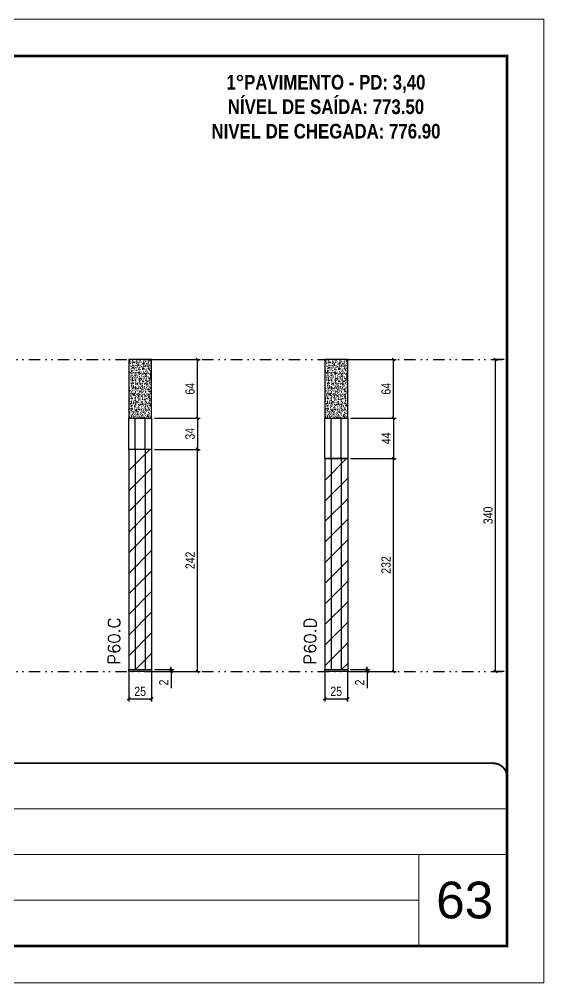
# Model space of a CAD drawing. Extents: x 14400 to 27878, y -21631 to 6985.
# Drawn here: x 18511 to 19082, y -11294 to -10244 of the extents above; entities that cross this region are included whole.
import ezdxf

# ---------------------------------------------------------------- set-up
doc = ezdxf.new("R2010")
doc.units = 0
for name, pattern in [('CONTINUO', [0]), ('DASHED', [0.75, 0.5, -0.25]), ('DIVIDE2', [0.625, 0.25, -0.125, 0, -0.125, 0, -0.125])]:
    doc.linetypes.add(name, pattern=pattern)
for name, color, linetype, lineweight in [('CARIMBO', 255, 'Continuous', 9), ('Folhas', 255, 'Continuous', 9), ('Hachura', 251, 'Continuous', 9), ('SARRAFO DE PRESSAO', 251, 'DASHED', 9), ('Texto Seção', 7, 'Continuous', 15)]:
    doc.layers.add(name, color=color, linetype=linetype, lineweight=lineweight)
for name, color, linetype in [('COTA', 241, 'Continuous'), ('NOMENCLATURA', 7, 'Continuous'), ('Nível', 160, 'Continuous'), ('Painéis', 200, 'Continuous'), ('SARR_2.2x7', 40, 'Continuous')]:
    doc.layers.add(name, color=color, linetype=linetype)
doc.styles.add('ARIAL', font='arial.ttf')
doc.styles.add('COTA TECNICA', font='techl___.ttf', dxfattribs={"height": 10})
doc.styles.add('COTA TECNICA-50', font='techl___.ttf', dxfattribs={"height": 10})
doc.styles.add('REGUA-120', font='ROMANS.shx', dxfattribs={"height": 15})
doc.styles.add('ROMANC', font='techb___.ttf', dxfattribs={"height": 2.5})
doc.dimstyles.new('COTA PAINEL-50', dxfattribs={"dimtxt": 10, "dimasz": 3, "dimexe": 3, "dimexo": 3, "dimgap": 3, "dimtad": 1, "dimdec": 1, "dimzin": 12, "dimdsep": 46, "dimtxsty": 'COTA TECNICA-50', "dimblk1": 'OBLIQUE', "dimblk2": 'OBLIQUE', "dimsah": 1, "dimcen": 0.9, "dimclrd": 4, "dimclre": 4, "dimclrt": 240, "dimadec": 1, "dimazin": 3, "dimtfac": 1, "dimtdec": 1, "dimtmove": 0, "dimatfit": 3, "dimfxl": 1, "dimtolj": 1, "dimtzin": 12, "dimarcsym": 0})
doc.dimstyles.new('PAINEL', dxfattribs={"dimtxt": 10, "dimasz": 3, "dimexe": 3, "dimexo": 3, "dimgap": 3, "dimtad": 1, "dimdec": 1, "dimzin": 12, "dimdsep": 46, "dimtxsty": 'COTA TECNICA', "dimblk1": 'OBLIQUE', "dimblk2": 'OBLIQUE', "dimsah": 1, "dimcen": 0.9, "dimclrd": 4, "dimclre": 4, "dimclrt": 240, "dimadec": 1, "dimazin": 3, "dimtfac": 1, "dimtdec": 1, "dimtmove": 0, "dimatfit": 3, "dimfxl": 1, "dimtolj": 1, "dimtzin": 12, "dimarcsym": 0})

# ---------------------------------------------------------------- blocks, each defined once
blk = doc.blocks.new('9999999999')
at = {"color": 30, "linetype": 'CONTINUO'}
for p, q in [((98564.6, 34379.6), (99584, 34379.6)), ((98564.6, 34329.8), (99488, 34329.8)), ((99584, 34329.8), (99488, 34329.8)), ((99488, 34329.8), (99488, 34230.2)), ((98564.6, 34280), (99488, 34280))]:
    blk.add_line(p, q, dxfattribs=at)
at = {"color": 30, "linetype": 'CONTINUO', "const_width": 2}
blk.add_lwpolyline([(99584, 34230.2), (99584, 34414.4, 0.414214), (99569, 34429.4), (98229, 34429.4, 0.414214), (98214, 34414.4), (98214, 34245.2, 0.414214), (98229, 34230.2), (99584, 34230.2)], format="xyb", dxfattribs=at)
at = {"layer": 'Folhas'}
blk.add_lwpolyline([(98139, 34190.2), (99624, 34190.2), (99624, 35240.2), (98139, 35240.2)], close=True, dxfattribs=at)
at = {"layer": 'Folhas', "color": 30, "const_width": 3}
blk.add_lwpolyline([(98214, 34230.2), (99584, 34230.2), (99584, 35200.2), (98214, 35200.2)], close=True, dxfattribs=at)
blk = doc.blocks.new('_Oblique')
at = {"color": 0, "linetype": 'ByBlock', "lineweight": -2}
blk.add_line((-0.5, -0.5), (0.5, 0.5), dxfattribs=at)
blk = doc.blocks.new('*D1865')
at = {"layer": 'COTA', "color": 4, "lineweight": -2, "transparency": 16777216}
for p, q in [((18629.9, -10955.6), (18629.9, -10987.5)), ((18654.9, -10955.6), (18654.9, -10987.5)), ((18629.9, -10984.5), (18654.9, -10984.5))]:
    blk.add_line(p, q, dxfattribs=at)
at = {"layer": 'Defpoints', "color": 0, "transparency": 16777216}
for p in [(18629.9, -10952.6), (18654.9, -10952.6), (18654.9, -10984.5)]:
    blk.add_point(p, dxfattribs=at)
at = {"layer": 'COTA', "color": 4, "lineweight": -2, "transparency": 16777216, "xscale": 3, "yscale": 3, "zscale": 3, "rotation": 180}
blk.add_blockref('_Oblique', (18629.9, -10984.5), dxfattribs=at)
at = {"layer": 'COTA', "color": 4, "lineweight": -2, "transparency": 16777216, "xscale": 3, "yscale": 3, "zscale": 3}
blk.add_blockref('_Oblique', (18654.9, -10984.5), dxfattribs=at)
at = {"layer": 'COTA', "color": 240, "transparency": 16777216, "insert": (18642.4, -10976.4), "char_height": 10, "attachment_point": 5, "style": 'COTA TECNICA'}
blk.add_mtext('\\A1;25', dxfattribs=at)
blk = doc.blocks.new('*D1866')
at = {"layer": 'COTA', "color": 4, "lineweight": -2, "transparency": 16777216}
for p, q in [((18676.1, -10952.6), (18676.1, -10949.6)), ((18657.9, -10952.6), (18679.1, -10952.6)), ((18657.9, -10954.6), (18679.1, -10954.6)), ((18676.1, -10952.6), (18676.1, -10954.6)), ((18676.1, -10954.6), (18676.1, -10972.7))]:
    blk.add_line(p, q, dxfattribs=at)
at = {"layer": 'Defpoints', "color": 0, "transparency": 16777216}
for p in [(18654.9, -10952.6), (18654.9, -10954.6), (18676.1, -10952.6)]:
    blk.add_point(p, dxfattribs=at)
at = {"layer": 'COTA', "color": 4, "lineweight": -2, "transparency": 16777216, "xscale": 3, "yscale": 3, "zscale": 3}
for p, rotation in [((18676.1, -10952.6), 270), ((18676.1, -10954.6), 90)]:
    blk.add_blockref('_Oblique', p, dxfattribs=dict(at, rotation=rotation))
at = {"layer": 'COTA', "color": 240, "transparency": 16777216, "insert": (18668.1, -10966.7), "char_height": 10, "attachment_point": 5, "rotation": 90, "style": 'COTA TECNICA-50'}
blk.add_mtext('\\A1;2', dxfattribs=at)
blk = doc.blocks.new('*D1867')
at = {"layer": 'COTA', "color": 4, "lineweight": -2, "transparency": 16777216}
for p, q in [((18657.9, -10712.6), (18707.9, -10712.6)), ((18704.9, -10954.6), (18704.9, -10712.6)), ((18657.9, -10954.6), (18707.9, -10954.6))]:
    blk.add_line(p, q, dxfattribs=at)
at = {"layer": 'Defpoints', "color": 0, "transparency": 16777216}
for p in [(18654.9, -10712.6), (18704.9, -10712.6), (18654.9, -10954.6)]:
    blk.add_point(p, dxfattribs=at)
at = {"layer": 'COTA', "color": 4, "lineweight": -2, "transparency": 16777216, "xscale": 3, "yscale": 3, "zscale": 3}
for p, rotation in [((18704.9, -10712.6), 90), ((18704.9, -10954.6), 270)]:
    blk.add_blockref('_Oblique', p, dxfattribs=dict(at, rotation=rotation))
at = {"layer": 'COTA', "color": 240, "transparency": 16777216, "insert": (18696.8, -10833.6), "char_height": 10, "attachment_point": 5, "rotation": 90, "style": 'COTA TECNICA-50'}
blk.add_mtext('\\A1;242', dxfattribs=at)
blk = doc.blocks.new('*D1868')
at = {"layer": 'COTA', "color": 4, "lineweight": -2, "transparency": 16777216}
for p, q in [((18843.4, -10955.6), (18843.4, -10987.5)), ((18868.4, -10955.6), (18868.4, -10987.5)), ((18843.4, -10984.5), (18868.4, -10984.5))]:
    blk.add_line(p, q, dxfattribs=at)
at = {"layer": 'Defpoints', "color": 0, "transparency": 16777216}
for p in [(18843.4, -10952.6), (18868.4, -10952.6), (18868.4, -10984.5)]:
    blk.add_point(p, dxfattribs=at)
at = {"layer": 'COTA', "color": 4, "lineweight": -2, "transparency": 16777216, "xscale": 3, "yscale": 3, "zscale": 3, "rotation": 180}
blk.add_blockref('_Oblique', (18843.4, -10984.5), dxfattribs=at)
at = {"layer": 'COTA', "color": 4, "lineweight": -2, "transparency": 16777216, "xscale": 3, "yscale": 3, "zscale": 3}
blk.add_blockref('_Oblique', (18868.4, -10984.5), dxfattribs=at)
at = {"layer": 'COTA', "color": 240, "transparency": 16777216, "insert": (18855.9, -10976.4), "char_height": 10, "attachment_point": 5, "style": 'COTA TECNICA'}
blk.add_mtext('\\A1;25', dxfattribs=at)
blk = doc.blocks.new('*D1869')
at = {"layer": 'COTA', "color": 4, "lineweight": -2, "transparency": 16777216}
for p, q in [((18889.6, -10952.6), (18889.6, -10949.6)), ((18871.4, -10952.6), (18892.6, -10952.6)), ((18871.4, -10954.6), (18892.6, -10954.6)), ((18889.6, -10952.6), (18889.6, -10954.6)), ((18889.6, -10954.6), (18889.6, -10972.7))]:
    blk.add_line(p, q, dxfattribs=at)
at = {"layer": 'Defpoints', "color": 0, "transparency": 16777216}
for p in [(18868.4, -10952.6), (18868.4, -10954.6), (18889.6, -10952.6)]:
    blk.add_point(p, dxfattribs=at)
at = {"layer": 'COTA', "color": 4, "lineweight": -2, "transparency": 16777216, "xscale": 3, "yscale": 3, "zscale": 3}
for p, rotation in [((18889.6, -10952.6), 270), ((18889.6, -10954.6), 90)]:
    blk.add_blockref('_Oblique', p, dxfattribs=dict(at, rotation=rotation))
at = {"layer": 'COTA', "color": 240, "transparency": 16777216, "insert": (18881.6, -10966.7), "char_height": 10, "attachment_point": 5, "rotation": 90, "style": 'COTA TECNICA-50'}
blk.add_mtext('\\A1;2', dxfattribs=at)
blk = doc.blocks.new('*D1870')
at = {"layer": 'COTA', "color": 4, "lineweight": -2, "transparency": 16777216}
for p, q in [((18871.4, -10722.6), (18921.4, -10722.6)), ((18918.4, -10954.6), (18918.4, -10722.6)), ((18871.4, -10954.6), (18921.4, -10954.6))]:
    blk.add_line(p, q, dxfattribs=at)
at = {"layer": 'Defpoints', "color": 0, "transparency": 16777216}
for p in [(18868.4, -10722.6), (18918.4, -10722.6), (18868.4, -10954.6)]:
    blk.add_point(p, dxfattribs=at)
at = {"layer": 'COTA', "color": 4, "lineweight": -2, "transparency": 16777216, "xscale": 3, "yscale": 3, "zscale": 3}
for p, rotation in [((18918.4, -10722.6), 90), ((18918.4, -10954.6), 270)]:
    blk.add_blockref('_Oblique', p, dxfattribs=dict(at, rotation=rotation))
at = {"layer": 'COTA', "color": 240, "transparency": 16777216, "insert": (18910.2, -10838.6), "char_height": 10, "attachment_point": 5, "rotation": 90, "style": 'COTA TECNICA-50'}
blk.add_mtext('\\A1;232', dxfattribs=at)
blk = doc.blocks.new('*D4834')
at = {"layer": 'COTA', "color": 4, "lineweight": -2, "transparency": 16777216}
for p, q in [((19039, -10614.6), (19026.6, -10614.6)), ((19029.6, -10954.6), (19029.6, -10614.6)), ((19039, -10954.6), (19026.6, -10954.6))]:
    blk.add_line(p, q, dxfattribs=at)
at = {"layer": 'Defpoints', "color": 0, "transparency": 16777216}
for p in [(19029.6, -10614.6), (19042, -10614.6), (19042, -10954.6)]:
    blk.add_point(p, dxfattribs=at)
at = {"layer": 'COTA', "color": 4, "lineweight": -2, "transparency": 16777216, "xscale": 3, "yscale": 3, "zscale": 3}
for p, rotation in [((19029.6, -10614.6), 90), ((19029.6, -10954.6), 270)]:
    blk.add_blockref('_Oblique', p, dxfattribs=dict(at, rotation=rotation))
at = {"layer": 'COTA', "color": 240, "transparency": 16777216, "insert": (19021.4, -10784.6), "char_height": 10, "attachment_point": 5, "rotation": 90, "style": 'COTA TECNICA'}
blk.add_mtext('\\A1;340', dxfattribs=at)
blk = doc.blocks.new('*D4844')
at = {"layer": 'COTA', "color": 4, "lineweight": -2, "transparency": 16777216}
for p, q in [((18657.9, -10614.6), (18707.9, -10614.6)), ((18704.9, -10678.6), (18704.9, -10614.6)), ((18657.9, -10678.6), (18707.9, -10678.6))]:
    blk.add_line(p, q, dxfattribs=at)
at = {"layer": 'Defpoints', "color": 0, "transparency": 16777216}
for p in [(18654.9, -10614.6), (18704.9, -10614.6), (18654.9, -10678.6)]:
    blk.add_point(p, dxfattribs=at)
at = {"layer": 'COTA', "color": 4, "lineweight": -2, "transparency": 16777216, "xscale": 3, "yscale": 3, "zscale": 3}
for p, rotation in [((18704.9, -10614.6), 90), ((18704.9, -10678.6), 270)]:
    blk.add_blockref('_Oblique', p, dxfattribs=dict(at, rotation=rotation))
at = {"layer": 'COTA', "color": 240, "transparency": 16777216, "insert": (18696.8, -10646.6), "char_height": 10, "attachment_point": 5, "rotation": 90, "style": 'COTA TECNICA'}
blk.add_mtext('\\A1;64', dxfattribs=at)
blk = doc.blocks.new('*D4845')
at = {"layer": 'COTA', "color": 4, "lineweight": -2, "transparency": 16777216}
for p, q in [((18657.9, -10678.6), (18707.9, -10678.6)), ((18704.9, -10678.6), (18704.9, -10712.6)), ((18657.9, -10712.6), (18707.9, -10712.6))]:
    blk.add_line(p, q, dxfattribs=at)
at = {"layer": 'Defpoints', "color": 0, "transparency": 16777216}
for p in [(18654.9, -10678.6), (18654.9, -10712.6), (18704.9, -10712.6)]:
    blk.add_point(p, dxfattribs=at)
at = {"layer": 'COTA', "color": 4, "lineweight": -2, "transparency": 16777216, "xscale": 3, "yscale": 3, "zscale": 3}
for p, rotation in [((18704.9, -10678.6), 90), ((18704.9, -10712.6), 270)]:
    blk.add_blockref('_Oblique', p, dxfattribs=dict(at, rotation=rotation))
at = {"layer": 'COTA', "color": 240, "transparency": 16777216, "insert": (18696.7, -10695.6), "char_height": 10, "attachment_point": 5, "rotation": 90, "style": 'COTA TECNICA'}
blk.add_mtext('\\A1;34', dxfattribs=at)
blk = doc.blocks.new('*D4846')
at = {"layer": 'COTA', "color": 4, "lineweight": -2, "transparency": 16777216}
for p, q in [((18871.4, -10614.6), (18921.4, -10614.6)), ((18918.4, -10678.6), (18918.4, -10614.6)), ((18871.4, -10678.6), (18921.4, -10678.6))]:
    blk.add_line(p, q, dxfattribs=at)
at = {"layer": 'Defpoints', "color": 0, "transparency": 16777216}
for p in [(18868.4, -10614.6), (18918.4, -10614.6), (18868.4, -10678.6)]:
    blk.add_point(p, dxfattribs=at)
at = {"layer": 'COTA', "color": 4, "lineweight": -2, "transparency": 16777216, "xscale": 3, "yscale": 3, "zscale": 3}
for p, rotation in [((18918.4, -10614.6), 90), ((18918.4, -10678.6), 270)]:
    blk.add_blockref('_Oblique', p, dxfattribs=dict(at, rotation=rotation))
at = {"layer": 'COTA', "color": 240, "transparency": 16777216, "insert": (18910.3, -10646.6), "char_height": 10, "attachment_point": 5, "rotation": 90, "style": 'COTA TECNICA'}
blk.add_mtext('\\A1;64', dxfattribs=at)
blk = doc.blocks.new('*D4847')
at = {"layer": 'COTA', "color": 4, "lineweight": -2, "transparency": 16777216}
for p, q in [((18871.4, -10678.6), (18921.4, -10678.6)), ((18918.4, -10678.6), (18918.4, -10722.6)), ((18871.4, -10722.6), (18921.4, -10722.6))]:
    blk.add_line(p, q, dxfattribs=at)
at = {"layer": 'Defpoints', "color": 0, "transparency": 16777216}
for p in [(18868.4, -10678.6), (18868.4, -10722.6), (18918.4, -10722.6)]:
    blk.add_point(p, dxfattribs=at)
at = {"layer": 'COTA', "color": 4, "lineweight": -2, "transparency": 16777216, "xscale": 3, "yscale": 3, "zscale": 3}
for p, rotation in [((18918.4, -10678.6), 90), ((18918.4, -10722.6), 270)]:
    blk.add_blockref('_Oblique', p, dxfattribs=dict(at, rotation=rotation))
at = {"layer": 'COTA', "color": 240, "transparency": 16777216, "insert": (18910.4, -10700.6), "char_height": 10, "attachment_point": 5, "rotation": 90, "style": 'COTA TECNICA'}
blk.add_mtext('\\A1;44', dxfattribs=at)

msp = doc.modelspace()

# ---------------------------------------------------------------- hatches: boundary and pattern name
at = {"layer": 'COTA'}
h = msp.add_hatch(dxfattribs=at)
h.set_pattern_fill('AR-CONC', color=256, scale=0.03)
h.set_pattern_definition([(50, (-1608.3184, -5502.8755), (5.4655401, -0.4781726), [0.5715, -6.2865]), (355, (-1608.3184, -5502.8755), (-1.0573026, 5.7317054), [0.4572, -5.0292175]), (100.451445, (-1607.863, -5502.9154), (4.4082374, 5.2535326), [0.4857003, -5.3427073]), (46.1842, (-1608.3184, -5501.3515), (8.1323712, -1.2612698), [0.85725, -9.42975]), (96.635558, (-1607.641, -5501.457), (7.122124, 7.4227837), [0.7285507, -8.0140682]), (351.18415, (-1608.3184, -5501.3515), (7.122124, 7.4227837), [0.685799, -7.543792]), (21, (-1607.5564, -5501.7325), (4.5484317, -3.0679559), [0.5715, -6.2865]), (326, (-1607.5564, -5501.7325), (1.8540609, 5.525639), [0.4572, -5.0292]), (71.451445, (-1607.1774, -5501.988), (6.4024926, 2.457683), [0.4857003, -5.3426981]), (37.5, (-1608.3184, -5502.8755), (0.0926581, 2.53665117), [0, -4.96824, 0, -5.1054, 0, -5.04825]), (7.5, (-1608.3184, -5502.8755), (2.00458988, 3.00541724), [0, -2.91084, 0, -4.85394, 0, -1.92405]), (327.5, (-1610.0177, -5502.8755), (4.06771786, -0.17186232), [0, -1.905, 0, -5.9436, 0, -7.8867]), (317.5, (-1610.7797, -5502.8755), (4.44387544, 0.76279473), [0, -2.4765, 0, -3.94716, 0, -5.6007])])
h.paths.add_polyline_path([(18654.93, -10614.62), (18629.93, -10614.62), (18629.93, -10678.62), (18654.93, -10678.62)])
h = msp.add_hatch(dxfattribs=at)
h.set_pattern_fill('AR-CONC', color=256, scale=0.03)
h.set_pattern_definition([(50, (-1394.803, -5502.8755), (5.4655401, -0.4781726), [0.5715, -6.2865]), (355, (-1394.803, -5502.8755), (-1.0573026, 5.7317054), [0.4572, -5.0292175]), (100.451445, (-1394.3476, -5502.9154), (4.4082374, 5.2535326), [0.4857003, -5.3427073]), (46.1842, (-1394.803, -5501.3515), (8.1323712, -1.2612698), [0.85725, -9.42975]), (96.635558, (-1394.125, -5501.457), (7.122124, 7.4227837), [0.7285507, -8.0140682]), (351.18415, (-1394.803, -5501.3515), (7.122124, 7.4227837), [0.685799, -7.543792]), (21, (-1394.041, -5501.7325), (4.5484317, -3.0679559), [0.5715, -6.2865]), (326, (-1394.041, -5501.7325), (1.8540609, 5.525639), [0.4572, -5.0292]), (71.451445, (-1393.662, -5501.988), (6.4024926, 2.457683), [0.4857003, -5.3426981]), (37.5, (-1394.803, -5502.8755), (0.0926581, 2.53665117), [0, -4.96824, 0, -5.1054, 0, -5.04825]), (7.5, (-1394.803, -5502.8755), (2.00458988, 3.00541724), [0, -2.91084, 0, -4.85394, 0, -1.92405]), (327.5, (-1396.5023, -5502.8755), (4.06771786, -0.17186232), [0, -1.905, 0, -5.9436, 0, -7.8867]), (317.5, (-1397.2643, -5502.8755), (4.44387544, 0.76279473), [0, -2.4765, 0, -3.94716, 0, -5.6007])])
h.paths.add_polyline_path([(18868.44, -10614.62), (18843.44, -10614.62), (18843.44, -10678.62), (18868.44, -10678.62)])
at = {"layer": 'Hachura'}
h = msp.add_hatch(dxfattribs=at)
h.set_pattern_fill('ANSI31', color=256, scale=5)
h.paths.add_polyline_path([(18013.82, -10830.62), (18013.82, -10712.62), (17792.82, -10712.62), (17792.82, -10830.62)])
h.paths.add_polyline_path([(18013.82, -10952.62), (18013.82, -10830.62), (17792.82, -10830.62), (17792.82, -10952.62)])
h.paths.add_polyline_path([(18222.52, -10830.62), (18222.52, -10952.62), (18443.52, -10952.62), (18443.52, -10830.62)])
h.paths.add_polyline_path([(18443.52, -10830.62), (18443.52, -10712.62), (18222.52, -10712.62), (18222.52, -10830.62)])
h.paths.add_polyline_path([(18654.93, -10712.62), (18629.93, -10712.62), (18629.93, -10952.62), (18654.93, -10952.62)])
h.paths.add_polyline_path([(18868.44, -10722.62), (18843.44, -10722.62), (18843.44, -10952.62), (18868.44, -10952.62)])

# ---------------------------------------------------------------- linework, layer by layer
at = {"layer": 'COTA'}
for points in [[(18629.93, -10678.62), (18654.93, -10678.62), (18654.93, -10614.62), (18629.93, -10614.62)], [(18843.44, -10678.62), (18868.44, -10678.62), (18868.44, -10614.62), (18843.44, -10614.62)]]:
    msp.add_lwpolyline(points, close=True, dxfattribs=at)
at = {"layer": 'Nível', "color": 4, "linetype": 'DIVIDE2', "ltscale": 50}
for p, q in [((17671.97, -10614.62), (19041.97, -10614.62)), ((17671.97, -10954.62), (19041.97, -10954.62))]:
    msp.add_line(p, q, dxfattribs=at)
at = {"layer": 'Painéis'}
for p, q in [((18629.93, -10712.62), (18629.93, -10952.62)), ((18654.93, -10712.62), (18654.93, -10952.62)), ((18843.44, -10722.62), (18843.44, -10952.62)), ((18843.44, -10722.62), (18868.44, -10722.62)), ((18868.44, -10722.62), (18868.44, -10952.62)), ((18629.93, -10952.62), (18654.93, -10952.62)), ((18629.93, -10952.62), (18654.93, -10952.62)), ((18629.93, -10954.62), (18629.93, -10952.62)), ((18654.93, -10954.62), (18629.93, -10954.62)), ((18654.93, -10952.62), (18654.93, -10954.62)), ((18843.44, -10952.62), (18868.44, -10952.62)), ((18843.44, -10952.62), (18868.44, -10952.62)), ((18843.44, -10954.62), (18843.44, -10952.62)), ((18868.44, -10954.62), (18843.44, -10954.62)), ((18868.44, -10952.62), (18868.44, -10954.62))]:
    msp.add_line(p, q, dxfattribs=at)
for points in [[(18629.93, -10678.62), (18654.93, -10678.62), (18654.93, -10712.62), (18629.93, -10712.62)], [(18843.44, -10678.62), (18868.44, -10678.62), (18868.44, -10722.62), (18843.44, -10722.62)]]:
    msp.add_lwpolyline(points, close=True, dxfattribs=at)
at = {"layer": 'SARR_2.2x7'}
for p, q in [((18636.93, -10712.62), (18636.93, -10678.62)), ((18647.93, -10712.62), (18647.93, -10678.62)), ((18850.44, -10722.62), (18850.44, -10678.62)), ((18861.44, -10722.62), (18861.44, -10678.62)), ((18636.93, -10712.62), (18636.93, -10952.62)), ((18647.93, -10712.62), (18647.93, -10952.62)), ((18850.44, -10722.62), (18850.44, -10952.62)), ((18861.44, -10722.62), (18861.44, -10952.62))]:
    msp.add_line(p, q, dxfattribs=at)

# ---------------------------------------------------------------- block references
at = {"layer": 'SARRAFO DE PRESSAO', "color": 6, "linetype": 'ByBlock'}
msp.add_blockref('9999999999', (-80542.01, -45484.1), dxfattribs=at)

# ---------------------------------------------------------------- texts
at = {"layer": 'CARIMBO', "style": 'ARIAL'}
msp.add_text('63', height=40, dxfattribs=at).set_placement((18964.83, -11223.76))
at = {"layer": 'NOMENCLATURA', "color": 2, "insert": (18844.81, -10277.84), "char_height": 16, "attachment_point": 2, "style": 'ROMANC'}
msp.add_mtext_dynamic_manual_height_columns('\\P1°PAVIMENTO - PD: 3,40\\PNÍVEL DE SAÍDA: 773.50\\PNIVEL DE CHEGADA: 776.90', width=432.3511, gutter_width=1, heights=[0], dxfattribs=at)
at = {"layer": 'Texto Seção', "char_height": 13, "width": 370.6998, "attachment_point": 7, "rotation": 90, "style": 'REGUA-120'}
for s, insert in [('P60.C', (18620.48, -10947.2)), ('P60.D', (18833.99, -10947.2))]:
    msp.add_mtext(s, dxfattribs=dict(at, insert=insert))

# ---------------------------------------------------------------- dimensions: what is measured, and where the dimension line sits
at = {"layer": 'COTA'}
for base, p1, p2, dimstyle, picture, middle in [((18704.92, -10614.62), (18654.93, -10678.62), (18654.93, -10614.62), 'PAINEL', '*D4844', (18696.82, -10646.62)), ((18918.43, -10614.62), (18868.44, -10678.62), (18868.44, -10614.62), 'PAINEL', '*D4846', (18910.33, -10646.62)), ((19029.59, -10614.62), (19041.97, -10954.62), (19041.97, -10614.62), 'PAINEL', '*D4834', (19021.37, -10784.62)), ((18704.92, -10712.62), (18654.93, -10678.62), (18654.93, -10712.62), 'PAINEL', '*D4845', (18696.7, -10695.62)), ((18918.43, -10722.62), (18868.44, -10678.62), (18868.44, -10722.62), 'PAINEL', '*D4847', (18910.36, -10700.62)), ((18704.92, -10712.62), (18654.93, -10954.62), (18654.93, -10712.62), 'COTA PAINEL-50', '*D1867', (18696.85, -10833.62)), ((18918.43, -10722.62), (18868.44, -10954.62), (18868.44, -10722.62), 'COTA PAINEL-50', '*D1870', (18910.21, -10838.62))]:
    dim = msp.add_linear_dim(base=base, p1=p1, p2=p2, angle=90, dimstyle=dimstyle, dxfattribs=at)
    dim.commit()
    dim.dimension.update_dxf_attribs({"geometry": picture, "text_midpoint": middle})
for base, p1, p2, picture, middle in [((18676.12, -10952.62), (18654.93, -10954.62), (18654.93, -10952.62), '*D1866', (18676.12, -10966.67)), ((18889.64, -10952.62), (18868.44, -10954.62), (18868.44, -10952.62), '*D1869', (18889.64, -10966.67))]:
    dim = msp.add_linear_dim(base=base, p1=p1, p2=p2, angle=90, dimstyle='COTA PAINEL-50', dxfattribs=at)
    dim.commit()
    dim.dimension.update_dxf_attribs({"geometry": picture, "text_midpoint": middle, "dimtype": 160})
for base, p1, p2, picture, middle in [((18654.93, -10984.51), (18629.93, -10952.62), (18654.93, -10952.62), '*D1865', (18642.43, -10976.4)), ((18868.44, -10984.51), (18843.44, -10952.62), (18868.44, -10952.62), '*D1868', (18855.94, -10976.4))]:
    dim = msp.add_linear_dim(base=base, p1=p1, p2=p2, dimstyle='PAINEL', override={"dimarcsym": 2}, dxfattribs=at)
    dim.commit()
    dim.dimension.update_dxf_attribs({"geometry": picture, "text_midpoint": middle})

doc.saveas('drawing.dxf')
